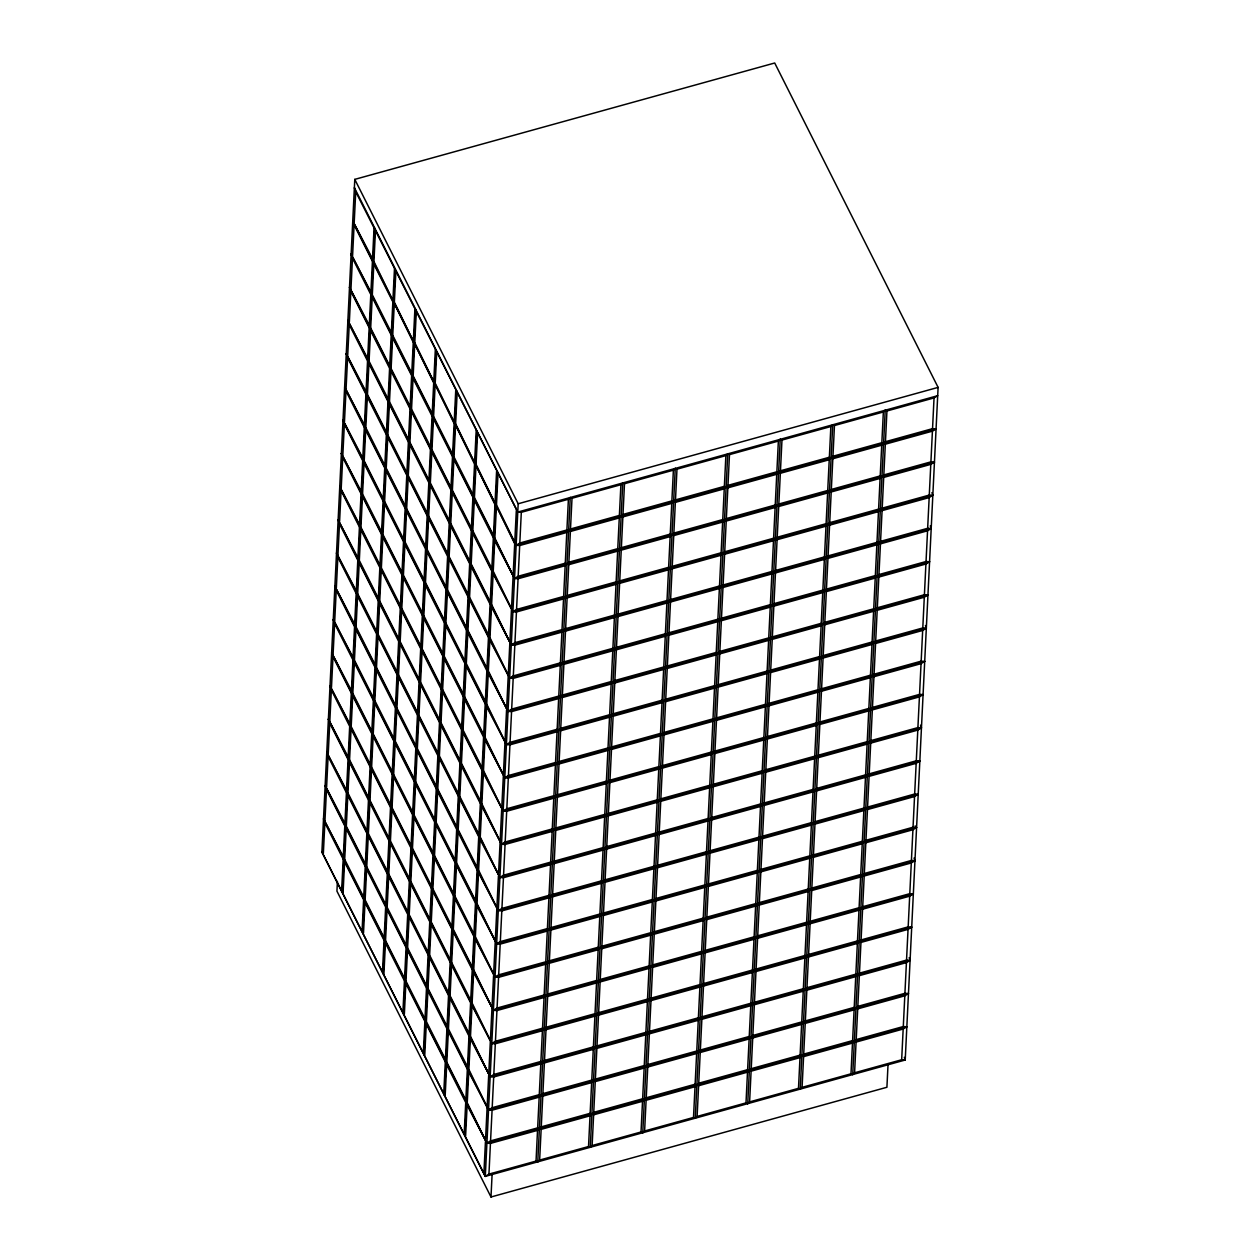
<?xml version="1.0" encoding="UTF-8"?>
<svg xmlns="http://www.w3.org/2000/svg" width="1260" height="1260" viewBox="0 0 1260 1260"><rect width="100%" height="100%" fill="white"/><g stroke="black" fill="none" stroke-linecap="round" stroke-linejoin="round"><path stroke-width="1.5" d="M321.898 851.996L354.784 179.377L774.711 63L938.101 387.387L905.216 1060.006L485.289 1176.383L321.898 851.996L485.289 1176.383L488.943 1174.131L536.035 1161.09L537.768 1161.83L539.642 1160.082L588.53 1146.537L590.263 1147.277L592.121 1145.545L641.025 1131.984L642.758 1132.74L644.616 1130.992L693.504 1117.447L695.252 1118.187L697.111 1116.439L745.999 1102.894L747.731 1103.634L749.606 1101.901L798.494 1088.341L800.226 1089.097L802.084 1087.349L850.988 1073.803L852.721 1074.544L854.579 1072.795L901.672 1059.755L905.216 1060.006L904.318 1057.313M323.348 853.524L324.859 822.811L323.521 818.779L343.303 856.69L344.579 861.966L363.605 899.734L362.108 930.447M324.986 820.307L326.482 789.595L325.143 785.563L344.925 823.473L346.201 828.749L365.227 866.518L363.731 897.246L365.006 902.506L384.032 940.275L382.52 971.003M326.608 787.091L328.104 756.378L326.765 752.346L346.547 790.256L347.823 795.533L366.849 833.301L365.353 864.029L366.628 869.29L385.654 907.058L384.142 937.786L385.434 943.063L404.444 980.831L402.948 1011.544M328.23 753.889L329.726 723.161L328.387 719.129L348.169 757.039L349.461 762.316L368.471 800.084L366.975 830.812L368.251 836.073L387.277 873.842L385.78 904.57L387.056 909.846L406.082 947.614L404.57 978.327L405.846 983.603L424.872 1021.372L423.376 1052.1M329.852 720.673L331.349 689.944L330.01 685.913L349.808 723.823L351.083 729.099L370.109 766.867L368.597 797.596L369.873 802.856L388.899 840.625L387.403 871.353L388.678 876.629L407.704 914.398L406.192 945.126L407.484 950.386L426.494 988.155L424.998 1018.883L426.274 1024.159L445.3 1061.928L443.803 1092.64M331.474 687.456L332.986 656.728L331.632 652.696L351.43 690.606L352.705 695.882L371.731 733.651L370.219 764.379L371.495 769.655L390.521 807.408L389.025 838.136L390.301 843.413L409.327 881.181L407.815 911.909L409.106 917.17L428.116 954.938L426.62 985.667L427.896 990.943L446.922 1028.711L445.426 1059.424L446.702 1064.7L465.727 1102.468L464.216 1133.197M333.097 654.239L334.609 623.511L333.27 619.479L353.052 657.389L354.328 662.665L373.354 700.434L371.842 731.162L373.133 736.438L392.143 774.207L390.647 804.919L391.923 810.196L410.949 847.964L409.453 878.692L410.728 883.953L429.755 921.721L428.242 952.45L429.518 957.726L448.544 995.494L447.048 1026.207L448.324 1031.483L467.35 1069.252L465.838 1099.98L467.129 1105.256L486.911 1143.167L490.439 1143.403L537.532 1130.362L541.264 1126.865L590.152 1113.32L593.633 1114.817L642.521 1101.272L646.238 1097.775L695.126 1084.23L698.607 1085.726L747.495 1072.166L751.228 1068.685L800.116 1055.14L803.596 1056.62L852.484 1043.075L856.202 1039.594L903.294 1026.538L906.838 1026.79L903.168 1029.026L856.075 1042.083L852.611 1040.587L803.707 1054.132L799.99 1057.628L751.102 1071.173L747.621 1069.677L698.733 1083.222L695.016 1086.718L646.112 1100.264L642.647 1098.767L593.744 1112.328L590.026 1115.809L541.138 1129.354L537.658 1127.873L490.565 1140.914L486.911 1143.167L323.521 818.779M334.719 621.023L336.231 590.294L334.892 586.262L354.674 624.188L355.95 629.449L374.976 667.217L373.48 697.945L374.755 703.222L393.781 740.99L392.269 771.703L393.545 776.979L412.571 814.747L411.075 845.476L412.351 850.736L431.377 888.505L429.865 919.233L431.156 924.509L450.166 962.278L448.67 993.006L449.946 998.267L468.972 1036.035L467.476 1066.763L468.752 1072.039L488.534 1109.95L492.077 1110.202L539.17 1097.145L542.887 1093.649L591.775 1080.103L595.255 1081.6L644.144 1068.055L647.86 1064.558L696.764 1051.013L700.229 1052.509L749.133 1038.949L752.85 1035.468L801.738 1021.923L805.219 1023.403L854.107 1009.858L857.824 1006.378L904.916 993.321L908.46 993.573L904.806 995.809L857.714 1008.866L854.233 1007.37L805.345 1020.915L801.612 1024.411L752.724 1037.957L749.243 1036.46L700.355 1050.021L696.638 1053.502L647.75 1067.047L644.269 1065.55L595.381 1079.111L591.649 1082.592L542.761 1096.153L539.28 1094.657L492.188 1107.697L488.534 1109.95L325.143 785.563M336.357 587.806L337.853 557.077L336.514 553.061L356.296 590.971L357.572 596.232L376.598 634L375.102 664.729L376.378 670.005L395.404 707.774L393.892 738.486L395.168 743.762L414.194 781.531L412.697 812.259L413.973 817.535L432.999 855.288L431.503 886.016L432.778 891.292L451.805 929.061L450.292 959.789L451.568 965.05L470.594 1002.818L469.098 1033.546L470.374 1038.823L490.156 1076.733L493.699 1076.985L540.792 1063.928L544.509 1060.432L593.397 1046.887L596.878 1048.383L645.766 1034.838L649.483 1031.341L698.386 1017.797L701.867 1019.293L750.755 1005.732L754.472 1002.251L803.36 988.706L806.841 990.187L855.729 976.642L859.462 973.161L906.538 960.104L910.082 960.356L909.184 957.663M337.979 554.589L339.475 523.861L338.137 519.845L357.919 557.755L359.195 563.015L378.22 600.784L376.724 631.512L378 636.788L397.026 674.557L395.514 705.269L396.805 710.545L415.816 748.314L414.32 779.042L415.595 784.318L434.621 822.087L433.125 852.8L434.401 858.076L453.427 895.844L451.915 926.572L453.19 931.833L472.216 969.601L470.72 1000.33L471.996 1005.606L491.778 1043.516L495.322 1043.768L542.414 1030.711L546.131 1027.231L595.019 1013.67L598.5 1015.166L647.388 1001.621L651.121 998.125L700.009 984.58L703.49 986.076L752.377 972.531L756.094 969.034L804.982 955.489L808.463 956.986L857.351 943.425L861.084 939.944L908.177 926.887L911.704 927.139L908.05 929.376L860.958 942.433L857.477 940.936L808.589 954.481L804.872 957.978L755.969 971.523L752.503 970.027L703.6 983.587L699.883 987.068L650.995 1000.613L647.514 999.133L598.626 1012.678L594.909 1016.158L546.005 1029.719L542.54 1028.223L495.448 1041.264L491.778 1043.516L328.387 719.129M339.601 521.372L341.098 490.644L339.759 486.628L359.541 524.538L360.832 529.798L379.843 567.567L378.346 598.295L379.622 603.572L398.648 641.34L397.152 672.068L398.428 677.329L417.454 715.097L415.942 745.826L417.217 751.102L436.244 788.87L434.747 819.583L436.023 824.859L455.049 862.628L453.537 893.356L454.828 898.616L473.839 936.385L472.342 967.113L473.618 972.389L493.4 1010.3L496.944 1010.552L544.037 997.495L547.753 994.014L596.641 980.453L600.122 981.95L649.026 968.404L652.743 964.908L701.631 951.363L705.112 952.859L754 939.314L757.717 935.818L806.62 922.273L810.086 923.769L858.989 910.208L862.706 906.728L909.799 893.671L913.327 893.923L909.673 896.159L862.58 909.216L859.1 907.72L810.211 921.265L806.494 924.761L757.606 938.306L754.126 936.81L705.238 950.371L701.505 953.851L652.617 967.412L649.136 965.916L600.248 979.461L596.531 982.942L547.643 996.503L544.163 995.006L497.07 1008.063L493.4 1010.3L330.01 685.913M341.224 488.155L342.72 457.427L341.381 453.411L361.179 491.321L362.455 496.598L381.481 534.35L379.969 565.078L381.245 570.355L400.27 608.123L398.774 638.851L400.05 644.112L419.076 681.88L417.564 712.609L418.856 717.885L437.866 755.653L436.37 786.366L437.645 791.642L456.671 829.411L455.175 860.139L456.451 865.415L475.477 903.168L473.965 933.896L475.24 939.172L495.038 977.083L498.566 977.335L545.659 964.278L549.376 960.797L598.279 947.236L601.745 948.733L650.648 935.188L654.365 931.691L703.253 918.146L706.734 919.642L755.622 906.097L759.339 902.601L808.243 889.056L811.708 890.552L860.611 876.992L864.328 873.511L911.421 860.454L914.965 860.706L914.067 858.028M342.846 454.939L344.358 424.21L343.003 420.194L362.801 458.105L364.077 463.381L383.103 501.149L381.591 531.862L382.867 537.138L401.893 574.906L400.397 605.635L401.672 610.895L420.698 648.664L419.186 679.392L420.478 684.668L439.488 722.437L437.992 753.149L439.267 758.426L458.293 796.194L456.797 826.922L458.073 832.198L477.099 869.967L475.587 900.679L476.863 905.956L496.66 943.866L500.188 944.118L547.281 931.061L551.014 927.581L599.902 914.02L603.383 915.516L652.27 901.971L655.987 898.475L704.875 884.929L708.356 886.426L757.244 872.881L760.977 869.384L809.865 855.839L813.346 857.336L862.234 843.775L865.951 840.294L913.043 827.237L916.587 827.489L915.122 825.961M344.468 421.722L345.98 390.994L344.642 386.977L364.423 424.888L365.699 430.164L384.725 467.933L383.213 498.645L384.505 503.921L403.515 541.69L402.019 572.418L403.294 577.678L422.32 615.447L420.824 646.175L422.1 651.452L441.126 689.22L439.614 719.948L440.89 725.209L459.916 762.977L458.419 793.706L459.695 798.982L478.721 836.75L477.209 867.463L478.501 872.739L498.283 910.649L501.811 910.901L548.903 897.844L552.636 894.364L601.524 880.819L605.005 882.299L653.893 868.754L657.61 865.274L706.498 851.713L709.978 853.209L758.866 839.664L762.599 836.167L811.487 822.622L814.968 824.119L863.856 810.574L867.573 807.077L914.665 794.02L918.209 794.273L914.539 796.525L867.463 809.566L863.982 808.069L815.078 821.63L811.361 825.111L762.473 838.656L758.992 837.175L710.105 850.72L706.387 854.201L657.484 867.762L654.019 866.266L605.115 879.811L601.398 883.307L552.51 896.852L549.029 895.356L501.937 908.413L498.283 910.649L334.892 586.262M346.091 388.505L347.602 357.793L346.264 353.761L366.046 391.671L367.322 396.947L386.348 434.716L384.851 465.428L386.127 470.704L405.153 508.473L403.641 539.201L404.917 544.477L423.943 582.23L422.447 612.958L423.722 618.235L442.748 656.003L441.236 686.731L442.528 691.992L461.538 729.76L460.042 760.489L461.317 765.765L480.344 803.534L478.847 834.246L480.123 839.522L499.905 877.433L503.449 877.684L550.541 864.628L554.258 861.147L603.146 847.602L606.627 849.082L655.515 835.538L659.232 832.057L708.136 818.496L711.601 819.992L760.505 806.447L764.221 802.951L813.109 789.406L816.59 790.902L865.478 777.357L869.195 773.86L916.288 760.804L919.831 761.056L916.178 763.308L869.085 776.349L865.604 774.853L816.716 788.413L812.983 791.894L764.095 805.455L760.615 803.959L711.727 817.504L708.01 820.984L659.122 834.545L655.641 833.049L606.753 846.594L603.02 850.091L554.132 863.635L550.651 862.139L503.559 875.196L499.905 877.433L336.514 553.061M347.728 355.288L349.225 324.576L347.886 320.544L367.668 358.454L368.944 363.731L387.97 401.499L386.474 432.212L387.749 437.488L406.775 475.256L405.263 505.984L406.539 511.261L425.565 549.029L424.069 579.742L425.344 585.018L444.37 622.787L442.874 653.515L444.15 658.775L463.176 696.544L461.664 727.272L462.94 732.548L481.966 770.317L480.469 801.029L481.745 806.305L501.527 844.216L505.071 844.468L552.163 831.411L555.88 827.93L604.769 814.385L608.249 815.866L657.137 802.321L660.854 798.84L709.758 785.279L713.239 786.775L762.127 773.231L765.844 769.734L814.732 756.189L818.212 757.685L867.1 744.14L870.833 740.644L917.91 727.603L921.454 727.839L920.556 725.162M349.351 322.072L350.847 291.359L349.508 287.327L369.29 325.238L370.566 330.514L389.592 368.282L388.096 399.01L389.371 404.271L408.397 442.04L406.885 472.768L408.177 478.044L427.187 515.812L425.691 546.525L426.967 551.801L445.993 589.57L444.497 620.298L445.772 625.558L464.798 663.327L463.286 694.055L464.562 699.332L483.588 737.1L482.092 767.828L483.367 773.089L503.149 810.999L506.693 811.251L553.786 798.21L557.503 794.713L606.391 781.168L609.871 782.665L658.76 769.104L662.492 765.623L711.38 752.062L714.861 753.559L763.749 740.014L767.466 736.517L816.354 722.972L819.835 724.469L868.723 710.923L872.456 707.427L919.548 694.386L923.076 694.622L919.422 696.874L872.33 709.915L868.849 708.435L819.961 721.98L816.244 725.461L767.34 739.022L763.875 737.525L714.971 751.07L711.254 754.567L662.366 768.112L658.885 766.615L609.997 780.16L606.28 783.657L557.377 797.202L553.912 795.706L506.819 808.762L503.149 810.999L339.759 486.628M350.973 288.855L352.469 258.142L351.13 254.111L370.912 292.021L372.204 297.297L391.214 335.065L389.718 365.794L390.994 371.054L410.02 408.823L408.523 439.551L409.799 444.827L428.825 482.596L427.313 513.308L428.589 518.584L447.615 556.353L446.119 587.081L447.394 592.358L466.42 630.11L464.909 660.838L466.2 666.115L485.21 703.883L483.714 734.611L484.99 739.872L504.772 777.782L508.315 778.034L555.408 764.993L559.125 761.497L608.013 747.952L611.494 749.448L660.398 735.887L664.115 732.406L713.002 718.861L716.483 720.342L765.371 706.797L769.088 703.316L817.992 689.755L821.457 691.252L870.361 677.707L874.078 674.21L921.17 661.169L924.698 661.405L921.044 663.658L873.952 676.699L870.471 675.218L821.583 688.763L817.866 692.244L768.978 705.805L765.497 704.308L716.609 717.853L712.876 721.35L663.988 734.895L660.508 733.399L611.62 746.944L607.903 750.44L559.015 763.985L555.534 762.489L508.441 775.546L504.772 777.782L341.381 453.411M352.595 255.654L354.091 224.926L352.753 220.894L372.55 258.804L373.826 264.08L392.852 301.849L391.34 332.577L392.616 337.837L411.642 375.606L410.146 406.334L411.422 411.61L430.447 449.379L428.935 480.091L430.227 485.368L449.237 523.136L447.741 553.865L449.017 559.141L468.043 596.909L466.547 627.622L467.822 632.898L486.848 670.666L485.336 701.395L486.612 706.655L506.41 744.581L509.938 744.817L557.03 731.776L560.747 728.28L609.651 714.735L613.116 716.231L662.02 702.67L665.737 699.19L714.625 685.645L718.106 687.125L766.994 673.58L770.71 670.099L819.614 656.539L823.079 658.035L871.983 644.49L875.7 640.994L922.792 627.952L926.336 628.189L925.439 625.511M354.217 222.437L355.73 191.709L354.375 187.677L517.781 512.064L521.309 512.316L568.402 499.259L570.26 497.511L572.009 498.267L620.897 484.706L622.755 482.974L624.487 483.714L673.391 470.169L675.25 468.421L676.982 469.177L725.87 455.616L727.745 453.868L729.477 454.624L778.365 441.079L780.223 439.33L781.972 440.071L830.86 426.526L832.718 424.777L834.451 425.534L883.355 411.973L885.213 410.24L886.945 410.981L934.038 397.924L937.708 395.687L517.781 512.064L355.73 191.709M337.412 881.386L336.94 891.151L490.99 1197L886.914 1087.27L888.064 1063.834M341.68 889.906L343.177 859.178L324.859 822.811M343.303 856.69L344.799 825.961L326.482 789.595M344.925 823.473L346.421 792.745L328.104 756.378M346.547 790.256L348.059 759.528L329.726 723.161M348.169 757.039L349.682 726.327L331.349 689.944M349.808 723.823L351.304 693.11L332.986 656.728M351.43 690.606L352.926 659.894L334.609 623.511M353.052 657.389L354.548 626.677L336.231 590.294M354.674 624.188L356.17 593.46L337.853 557.077M356.296 590.971L357.793 560.243L339.475 523.861M357.919 557.755L359.431 527.026L341.098 490.644M359.541 524.538L361.053 493.81L342.72 457.427M361.179 491.321L362.675 460.593L344.358 424.21M362.801 458.105L364.298 427.376L345.98 390.994M364.423 424.888L365.92 394.159L347.602 357.793M366.046 391.671L367.542 360.943L349.225 324.576M367.668 358.454L369.164 327.726L350.847 291.359M369.29 325.238L370.802 294.509L352.469 258.142M370.912 292.021L372.425 261.293L354.091 224.926M372.55 258.804L374.047 228.091M342.31 892.537L374.803 228.233M343.082 892.694L344.579 861.966M363.731 897.246L344.704 859.478L346.201 828.749M365.353 864.029L346.327 826.261L347.823 795.533M366.975 830.812L347.949 793.044L349.461 762.316M368.597 797.596L349.571 759.827L351.083 729.099M370.219 764.379L351.193 726.61L352.705 695.882M371.842 731.162L352.832 693.394L354.328 662.665M373.48 697.945L354.454 660.177L355.95 629.449M375.102 664.729L356.076 626.96L357.572 596.232M376.724 631.512L357.698 593.744L359.195 563.015M378.346 598.295L359.32 560.527L360.832 529.798M379.969 565.078L360.943 527.31L362.455 496.598M381.591 531.862L362.565 494.093L364.077 463.381M383.213 498.645L364.203 460.877L365.699 430.164M384.851 465.428L365.825 427.66L367.322 396.947M386.474 432.212L367.447 394.459L368.944 363.731M388.096 399.01L369.07 361.242L370.566 330.514M389.718 365.794L370.692 328.025L372.204 297.297M391.34 332.577L372.314 294.808L373.826 264.08M344.642 386.977L508.032 711.365L511.686 709.112L558.778 696.071L562.259 697.552L611.147 684.007L614.864 680.526L663.768 666.965L667.233 668.462L716.137 654.916L719.854 651.42L768.742 637.875L772.222 639.371L821.111 625.826L824.828 622.33L873.731 608.785L877.196 610.281L924.289 597.224L927.958 594.988L924.415 594.736L877.322 607.777L873.605 611.273L824.717 624.818L821.236 623.322L772.348 636.883L768.616 640.363L719.728 653.909L716.247 652.428L667.359 665.973L663.642 669.454L614.754 683.014L611.273 681.518L562.385 695.063L558.652 698.56L511.56 711.601L508.032 711.365L488.234 673.438L486.959 668.178L488.47 637.45L469.445 599.681L468.169 594.405L469.665 563.692L450.639 525.924L449.363 520.648L450.875 489.919L431.849 452.151L430.558 446.89L432.07 416.162L413.044 378.394L411.768 373.118L413.264 342.389L373.936 261.592L375.448 230.864M392.962 299.36L394.474 268.632M362.738 933.093L395.231 268.774M363.494 933.235L365.006 902.506M384.142 937.786L365.132 900.018L366.628 869.29M385.78 904.57L366.755 866.801L368.251 836.073M387.403 871.353L368.377 833.584L369.873 802.856M389.025 838.136L369.999 800.368L371.495 769.655M390.647 804.919L371.621 767.151L373.133 736.438M392.269 771.703L373.243 733.934L374.755 703.222M393.892 738.486L374.866 700.717L376.378 670.005M395.514 705.269L376.504 667.516L378 636.788M397.152 672.068L378.126 634.3L379.622 603.572M398.774 638.851L379.748 601.083L381.245 570.355M400.397 605.635L381.37 567.866L382.867 537.138M402.019 572.418L382.993 534.649L384.505 503.921M403.641 539.201L384.615 501.433L386.127 470.704M405.263 505.984L386.237 468.216L387.749 437.488M406.885 472.768L387.875 434.999L389.371 404.271M408.523 439.551L389.498 401.782L390.994 371.054M410.146 406.334L391.12 368.566L392.616 337.837M411.768 373.118L392.742 335.349L394.238 304.621M346.264 353.761L509.654 678.148L513.308 675.895L560.401 662.855L563.881 664.335L612.769 650.79L616.486 647.309L665.39 633.748L668.855 635.245L717.759 621.7L721.476 618.203L770.364 604.658L773.845 606.154L822.733 592.61L826.45 589.113L875.353 575.568L878.834 577.064L925.911 564.008L929.581 561.771L926.037 561.519L878.944 574.576L875.228 578.056L826.339 591.601L822.859 590.105L773.971 603.666L770.238 607.147L721.35 620.707L717.869 619.211L668.981 632.756L665.264 636.253L616.376 649.798L612.895 648.302L564.008 661.846L560.275 665.343L513.182 678.384L509.654 678.148L489.872 640.237L488.581 634.961L490.093 604.233L471.067 566.465L469.791 561.188L471.287 530.476L452.261 492.707L450.985 487.431L452.498 456.703L433.472 418.934L432.196 413.674L433.692 382.945L394.364 302.132L395.876 271.42M413.39 339.901L414.887 309.173M383.166 973.633L415.658 309.33M383.922 973.775L385.434 943.063M404.57 978.327L385.544 940.574L387.056 909.846M406.192 945.126L387.166 907.357L388.678 876.629M407.815 911.909L388.805 874.141L390.301 843.413M409.453 878.692L390.427 840.924L391.923 810.196M411.075 845.476L392.049 807.707L393.545 776.979M412.697 812.259L393.671 774.49L395.168 743.762M414.32 779.042L395.293 741.274L396.805 710.545M415.942 745.826L396.916 708.057L398.428 677.329M417.564 712.609L398.554 674.84L400.05 644.112M419.186 679.392L400.176 641.623L401.672 610.895M420.824 646.175L401.798 608.407L403.294 577.678M422.447 612.958L403.42 575.19L404.917 544.477M424.069 579.742L405.043 541.973L406.539 511.261M425.691 546.525L406.665 508.756L408.177 478.044M427.313 513.308L408.287 475.54L409.799 444.827M428.935 480.091L409.925 442.339L411.422 411.61M430.558 446.89L411.548 409.122L413.044 378.394M432.196 413.674L413.17 375.905L414.666 345.177M930.305 525.861L931.203 528.554L927.659 528.302L880.567 541.359L876.85 544.84L827.962 558.385L824.481 556.904L775.593 570.449L771.876 573.93L722.972 587.491L719.507 585.995L670.603 599.539L666.886 603.036L617.998 616.581L614.518 615.085L565.63 628.63L561.913 632.126L514.82 645.167L511.276 644.931L491.495 607.021L490.219 601.745L491.715 571.016L472.689 533.248L471.413 527.971L472.909 497.259L453.899 459.49L452.608 454.214L454.12 423.486L414.792 342.689L416.288 311.96M433.818 380.457L435.314 349.729M403.594 1014.19L436.086 349.87M404.35 1014.331L405.846 983.603M424.998 1018.883L405.972 981.115L407.484 950.386M426.62 985.667L407.594 947.898L409.106 917.17M428.242 952.45L409.216 914.681L410.728 883.953M429.865 919.233L410.855 881.464L412.351 850.736M431.503 886.016L412.477 848.248L413.973 817.535M433.125 852.8L414.099 815.031L415.595 784.318M434.747 819.583L415.721 781.814L417.217 751.102M436.37 786.366L417.344 748.597L418.856 717.885M437.992 753.149L418.966 715.397L420.478 684.668M439.614 719.948L420.588 682.18L422.1 651.452M441.236 686.731L422.226 648.963L423.722 618.235M442.874 653.515L423.848 615.746L425.344 585.018M444.497 620.298L425.47 582.529L426.967 551.801M446.119 587.081L427.093 549.313L428.589 518.584M447.741 553.865L428.715 516.096L430.227 485.368M449.363 520.648L430.337 482.879L431.849 452.151M450.985 487.431L431.959 449.662L433.472 418.934M452.608 454.214L433.598 416.446L435.094 385.717M931.928 492.644L932.825 495.337L929.281 495.085L882.205 508.142L878.472 511.623L829.584 525.168L826.103 523.688L777.215 537.233L773.498 540.713L724.61 554.274L721.13 552.778L672.241 566.323L668.509 569.819L619.621 583.364L616.14 581.868L567.252 595.413L563.535 598.909L516.442 611.966L512.899 611.714L493.117 573.804L491.841 568.528L493.337 537.799L474.311 500.031L473.035 494.77L474.548 464.042L435.22 383.229L436.716 352.501M454.246 420.998L455.742 390.269M424.006 1054.73L456.498 390.427M424.777 1054.872L426.274 1024.159M445.426 1059.424L426.4 1021.655L427.896 990.943M447.048 1026.207L428.022 988.454L429.518 957.726M448.67 993.006L429.644 955.237L431.156 924.509M450.292 959.789L431.266 922.021L432.778 891.292M451.915 926.572L432.889 888.804L434.401 858.076M453.537 893.356L434.527 855.587L436.023 824.859M455.175 860.139L436.149 822.37L437.645 791.642M456.797 826.922L437.771 789.154L439.267 758.426M458.419 793.706L439.394 755.937L440.89 725.209M460.042 760.489L441.016 722.72L442.528 691.992M461.664 727.272L442.638 689.503L444.15 658.775M463.286 694.055L444.26 656.287L445.772 625.558M464.909 660.838L445.898 623.07L447.394 592.358M466.547 627.622L447.52 589.853L449.017 559.141M468.169 594.405L449.143 556.636L450.639 525.924M469.791 561.188L450.765 523.42L452.261 492.707M471.413 527.971L452.387 490.219L453.899 459.49M473.035 494.77L454.009 457.002L455.522 426.274M351.13 254.111L514.521 578.497L518.191 576.245L565.283 563.204L568.748 564.701L617.652 551.14L621.369 547.659L670.257 534.114L673.738 535.595L722.626 522.049L726.343 518.569L775.246 505.008L778.712 506.504L827.615 492.959L831.332 489.463L880.22 475.918L883.701 477.414L930.793 464.357L934.447 462.121L930.919 461.869L883.827 474.925L880.094 478.406L831.206 491.967L827.725 490.471L778.837 504.016L775.12 507.497L726.232 521.057L722.752 519.561L673.864 533.106L670.131 536.602L621.243 550.148L617.762 548.651L568.874 562.196L565.157 565.693L518.065 578.749L514.521 578.497L494.739 540.587L493.463 535.311L494.959 504.583L455.632 423.785L457.144 393.057M474.658 461.554L476.17 430.826M444.433 1095.286L476.926 430.967M445.19 1095.428L446.702 1064.7M465.838 1099.98L446.827 1062.211L448.324 1031.483M467.476 1066.763L448.45 1028.995L449.946 998.267M469.098 1033.546L450.072 995.778L451.568 965.05M470.72 1000.33L451.694 962.561L453.19 931.833M472.342 967.113L453.316 929.344L454.828 898.616M473.965 933.896L454.939 896.128L456.451 865.415M475.587 900.679L456.561 862.911L458.073 832.198M477.209 867.463L458.199 829.694L459.695 798.982M478.847 834.246L459.821 796.477L461.317 765.765M480.469 801.029L461.444 763.276L462.94 732.548M482.092 767.828L463.066 730.06L464.562 699.332M483.714 734.611L464.688 696.843L466.2 666.115M485.336 701.395L466.31 663.626L467.822 632.898M486.959 668.178L467.933 630.409L469.445 599.681M488.581 634.961L469.57 597.193L471.067 566.465M490.219 601.745L471.193 563.976L472.689 533.248M491.841 568.528L472.815 530.759L474.311 500.031M493.463 535.311L474.437 497.542L475.933 466.814M352.753 220.894L516.143 545.281L519.813 543.028L566.905 529.987L570.386 531.484L619.274 517.923L622.991 514.442L671.879 500.897L675.36 502.378L724.248 488.833L727.981 485.352L776.869 471.791L780.349 473.287L829.237 459.742L832.955 456.246L881.842 442.701L885.323 444.197L932.416 431.14L936.07 428.904L932.542 428.652L885.449 441.709L881.732 445.19L832.828 458.75L829.364 457.254L780.46 470.799L776.743 474.295L727.855 487.841L724.374 486.344L675.486 499.889L671.769 503.386L622.865 516.931L619.385 515.434L570.497 528.995L566.779 532.476L519.687 545.533L516.143 545.281L514.694 543.737L476.059 464.326L477.572 433.598M495.085 502.094L496.582 471.366M464.861 1135.827L497.353 471.523M465.617 1135.969L467.129 1105.256M906.838 1026.79L486.911 1143.167L467.24 1102.752L468.752 1072.039M908.46 993.573L488.534 1109.95L468.877 1069.535L470.374 1038.823M326.765 752.346L490.156 1076.733L493.81 1074.481L540.902 1061.44L544.383 1062.936L593.271 1049.375L597.004 1045.894L645.892 1032.35L649.372 1033.83L698.26 1020.285L701.977 1016.804L750.865 1003.244L754.346 1004.74L803.234 991.195L806.967 987.698L855.855 974.153L859.336 975.649L906.428 962.593L910.082 960.356L490.156 1076.733L470.5 1036.334L471.996 1005.606M911.704 927.139L491.778 1043.516L472.122 1003.117L473.618 972.389M913.327 893.923L493.4 1010.3L473.744 969.901L475.24 939.172M331.632 652.696L495.038 977.083L498.692 974.846L545.785 961.789L549.265 963.286L598.153 949.741L601.87 946.244L650.759 932.699L654.239 934.195L703.127 920.635L706.86 917.154L755.748 903.593L759.229 905.089L808.117 891.544L811.834 888.064L860.722 874.503L864.203 875.999L911.295 862.942L914.965 860.706L495.038 977.083L475.366 936.684L476.863 905.956M333.27 619.479L496.66 943.866L500.315 941.63L547.407 928.573L550.888 930.069L599.776 916.524L603.493 913.028L652.397 899.482L655.861 900.979L704.765 887.418L708.482 883.937L757.37 870.392L760.851 871.873L809.739 858.328L813.456 854.847L862.36 841.286L865.825 842.783L912.917 829.742L916.587 827.489L496.66 943.866L476.989 903.467L478.501 872.739M918.209 794.273L498.283 910.649L478.611 870.25L480.123 839.522M919.831 761.056L499.905 877.433L480.249 837.034L481.745 806.305M338.137 519.845L501.527 844.216L505.181 841.979L552.274 828.922L555.755 830.419L604.642 816.874L608.375 813.377L657.263 799.832L660.744 801.328L709.632 787.784L713.349 784.287L762.237 770.742L765.718 772.238L814.621 758.678L818.339 755.197L867.226 741.652L870.707 743.132L917.8 730.091L921.454 727.839L501.527 844.216L481.871 803.817L483.367 773.089M923.076 694.622L503.149 810.999L483.494 770.6L484.99 739.872M924.698 661.405L504.772 777.782L485.116 737.384L486.612 706.655M343.003 420.194L506.41 744.581L510.064 742.329L557.156 729.272L560.637 730.769L609.525 717.223L613.242 713.743L662.13 700.182L665.611 701.678L714.499 688.133L718.231 684.637L767.12 671.092L770.6 672.588L819.488 659.043L823.205 655.547L872.093 642.001L875.574 643.498L922.667 630.441L926.336 628.189L506.41 744.581L486.738 704.167L488.234 673.438M927.958 594.988L508.032 711.365L488.36 670.95L489.872 640.237M929.581 561.771L509.654 678.148L489.983 637.733L491.495 607.021M347.886 320.544L511.276 644.931L514.93 642.679L562.023 629.638L565.504 631.134L614.392 617.573L618.124 614.092L667.012 600.532L670.493 602.028L719.381 588.483L723.098 584.986L771.986 571.442L775.467 572.938L824.355 559.393L828.088 555.896L876.976 542.351L880.456 543.847L927.549 530.791L931.203 528.554L511.276 644.931L491.62 604.516L493.117 573.804M349.508 287.327L512.899 611.714L516.553 609.462L563.645 596.421L567.126 597.917L616.014 584.356L619.747 580.876L668.635 567.315L672.115 568.811L721.003 555.266L724.72 551.785L773.608 538.225L777.089 539.721L825.993 526.176L829.71 522.679L878.598 509.134L882.079 510.631L929.171 497.574L932.825 495.337L512.899 611.714L493.243 571.3L494.739 540.587M934.447 462.121L514.521 578.497L494.865 538.099L496.361 507.37M936.07 428.904L516.143 545.281L496.487 504.882L497.983 474.154M483.95 1172.351L485.447 1141.623M485.572 1139.134L487.069 1108.406M487.195 1105.918L488.691 1075.189M488.817 1072.701L490.313 1041.973M490.439 1039.484L491.951 1008.772M492.062 1006.267L493.573 975.555M493.684 973.051L495.196 942.338M495.322 939.834L496.818 909.121M496.944 906.633L498.44 875.905M498.566 873.416L500.062 842.688M500.188 840.2L501.685 809.471M501.811 806.983L503.323 776.255M503.433 773.766L504.945 743.038M505.055 740.549L506.567 709.821M506.693 707.332L508.19 676.604M508.315 674.116L509.812 643.387M509.938 640.899L511.434 610.171M511.56 607.682L513.056 576.954M513.182 574.466L514.694 543.737M514.804 541.249L516.317 510.536M485.289 1176.383L518.175 503.764L354.784 179.377M488.943 1174.131L490.439 1143.403M490.565 1140.914L492.077 1110.202M492.188 1107.697L493.699 1076.985M493.81 1074.481L495.322 1043.768M495.448 1041.264L496.944 1010.552M497.07 1008.063L498.566 977.335M498.692 974.846L500.188 944.118M500.315 941.63L501.811 910.901M501.937 908.413L503.449 877.684M503.559 875.196L505.071 844.468M505.181 841.979L506.693 811.251M506.819 808.762L508.315 778.034M508.441 775.546L509.938 744.817M510.064 742.329L511.56 711.601M511.686 709.112L513.182 678.384M513.308 675.895L514.82 645.167M514.93 642.679L516.442 611.966M516.553 609.462L518.065 578.749M518.191 576.245L519.687 545.533M519.813 543.028L521.309 512.316M490.99 1197L492.14 1173.548M536.035 1161.09L537.532 1130.362M537.658 1127.873L539.17 1097.145M539.28 1094.657L540.792 1063.928M540.902 1061.44L542.414 1030.711M542.54 1028.223L544.037 997.495M544.163 995.006L545.659 964.278M545.785 961.789L547.281 931.061M547.407 928.573L548.903 897.844M549.029 895.356L550.541 864.628M550.651 862.139L552.163 831.411M552.274 828.922L553.786 798.21M553.912 795.706L555.408 764.993M555.534 762.489L557.03 731.776M557.156 729.272L558.652 698.56M558.778 696.071L560.275 665.343M560.401 662.855L561.913 632.126M562.023 629.638L563.535 598.909M563.645 596.421L565.157 565.693M565.283 563.204L566.779 532.476M566.905 529.987L568.402 499.259M537.768 1161.83L570.26 497.511M539.642 1160.082L541.138 1129.354M541.264 1126.865L542.761 1096.153M542.887 1093.649L544.383 1062.936M544.509 1060.432L546.005 1029.719M546.131 1027.231L547.643 996.503M547.753 994.014L549.265 963.286M549.376 960.797L550.888 930.069M551.014 927.581L552.51 896.852M552.636 894.364L554.132 863.635M554.258 861.147L555.755 830.419M555.88 827.93L557.377 797.202M557.503 794.713L559.015 763.985M559.125 761.497L560.637 730.769M560.747 728.28L562.259 697.552M562.385 695.063L563.881 664.335M564.008 661.846L565.504 631.134M565.63 628.63L567.126 597.917M567.252 595.413L568.748 564.701M568.874 562.196L570.386 531.484M570.497 528.995L572.009 498.267M588.53 1146.537L590.026 1115.809M590.152 1113.32L591.649 1082.592M591.775 1080.103L593.271 1049.375M593.397 1046.887L594.909 1016.158M595.019 1013.67L596.531 982.942M596.641 980.453L598.153 949.741M598.279 947.236L599.776 916.524M599.902 914.02L601.398 883.307M601.524 880.819L603.02 850.091M603.146 847.602L604.642 816.874M604.769 814.385L606.28 783.657M606.391 781.168L607.903 750.44M608.013 747.952L609.525 717.223M609.651 714.735L611.147 684.007M611.273 681.518L612.769 650.79M612.895 648.302L614.392 617.573M614.518 615.085L616.014 584.356M616.14 581.868L617.652 551.14M617.762 548.651L619.274 517.923M619.385 515.434L620.897 484.706M590.263 1147.277L622.755 482.974M592.121 1145.545L593.633 1114.817M593.744 1112.328L595.255 1081.6M595.381 1079.111L596.878 1048.383M597.004 1045.894L598.5 1015.166M598.626 1012.678L600.122 981.95M600.248 979.461L601.745 948.733M601.87 946.244L603.383 915.516M603.493 913.028L605.005 882.299M605.115 879.811L606.627 849.082M606.753 846.594L608.249 815.866M608.375 813.377L609.871 782.665M609.997 780.16L611.494 749.448M611.62 746.944L613.116 716.231M613.242 713.743L614.754 683.014M614.864 680.526L616.376 649.798M616.486 647.309L617.998 616.581M618.124 614.092L619.621 583.364M619.747 580.876L621.243 550.148M621.369 547.659L622.865 516.931M622.991 514.442L624.487 483.714M641.025 1131.984L642.521 1101.272M642.647 1098.767L644.144 1068.055M644.269 1065.55L645.766 1034.838M645.892 1032.35L647.388 1001.621M647.514 999.133L649.026 968.404M649.136 965.916L650.648 935.188M650.759 932.699L652.27 901.971M652.397 899.482L653.893 868.754M654.019 866.266L655.515 835.538M655.641 833.049L657.137 802.321M657.263 799.832L658.76 769.104M658.885 766.615L660.398 735.887M660.508 733.399L662.02 702.67M662.13 700.182L663.642 669.454M663.768 666.965L665.264 636.253M665.39 633.748L666.886 603.036M667.012 600.532L668.509 569.819M668.635 567.315L670.131 536.602M670.257 534.114L671.769 503.386M671.879 500.897L673.391 470.169M642.758 1132.74L675.25 468.421M644.616 1130.992L646.112 1100.264M646.238 1097.775L647.75 1067.047M647.86 1064.558L649.372 1033.83M649.483 1031.341L650.995 1000.613M651.121 998.125L652.617 967.412M652.743 964.908L654.239 934.195M654.365 931.691L655.861 900.979M655.987 898.475L657.484 867.762M657.61 865.274L659.122 834.545M659.232 832.057L660.744 801.328M660.854 798.84L662.366 768.112M662.492 765.623L663.988 734.895M664.115 732.406L665.611 701.678M665.737 699.19L667.233 668.462M667.359 665.973L668.855 635.245M668.981 632.756L670.493 602.028M670.603 599.539L672.115 568.811M672.241 566.323L673.738 535.595M673.864 533.106L675.36 502.378M675.486 499.889L676.982 469.177M693.504 1117.447L695.016 1086.718M695.126 1084.23L696.638 1053.502M696.764 1051.013L698.26 1020.285M698.386 1017.797L699.883 987.068M700.009 984.58L701.505 953.851M701.631 951.363L703.127 920.635M703.253 918.146L704.765 887.418M704.875 884.929L706.387 854.201M706.498 851.713L708.01 820.984M708.136 818.496L709.632 787.784M709.758 785.279L711.254 754.567M711.38 752.062L712.876 721.35M713.002 718.861L714.499 688.133M714.625 685.645L716.137 654.916M716.247 652.428L717.759 621.7M717.869 619.211L719.381 588.483M719.507 585.995L721.003 555.266M721.13 552.778L722.626 522.049M722.752 519.561L724.248 488.833M724.374 486.344L725.87 455.616M695.252 1118.187L727.745 453.868M697.111 1116.439L698.607 1085.726M698.733 1083.222L700.229 1052.509M700.355 1050.021L701.867 1019.293M701.977 1016.804L703.49 986.076M703.6 983.587L705.112 952.859M705.238 950.371L706.734 919.642M706.86 917.154L708.356 886.426M708.482 883.937L709.978 853.209M710.105 850.72L711.601 819.992M711.727 817.504L713.239 786.775M713.349 784.287L714.861 753.559M714.971 751.07L716.483 720.342M716.609 717.853L718.106 687.125M718.231 684.637L719.728 653.909M719.854 651.42L721.35 620.707M721.476 618.203L722.972 587.491M723.098 584.986L724.61 554.274M724.72 551.785L726.232 521.057M726.343 518.569L727.855 487.841M727.981 485.352L729.477 454.624M745.999 1102.894L747.495 1072.166M747.621 1069.677L749.133 1038.949M749.243 1036.46L750.755 1005.732M750.865 1003.244L752.377 972.531M752.503 970.027L754 939.314M754.126 936.81L755.622 906.097M755.748 903.593L757.244 872.881M757.37 870.392L758.866 839.664M758.992 837.175L760.505 806.447M760.615 803.959L762.127 773.231M762.237 770.742L763.749 740.014M763.875 737.525L765.371 706.797M765.497 704.308L766.994 673.58M767.12 671.092L768.616 640.363M768.742 637.875L770.238 607.147M770.364 604.658L771.876 573.93M771.986 571.442L773.498 540.713M773.608 538.225L775.12 507.497M775.246 505.008L776.743 474.295M776.869 471.791L778.365 441.079M747.731 1103.634L780.223 439.33M749.606 1101.901L751.102 1071.173M751.228 1068.685L752.724 1037.957M752.85 1035.468L754.346 1004.74M754.472 1002.251L755.969 971.523M756.094 969.034L757.606 938.306M757.717 935.818L759.229 905.089M759.339 902.601L760.851 871.873M760.977 869.384L762.473 838.656M762.599 836.167L764.095 805.455M764.221 802.951L765.718 772.238M765.844 769.734L767.34 739.022M767.466 736.517L768.978 705.805M769.088 703.316L770.6 672.588M770.71 670.099L772.222 639.371M772.348 636.883L773.845 606.154M773.971 603.666L775.467 572.938M775.593 570.449L777.089 539.721M777.215 537.233L778.712 506.504M778.837 504.016L780.349 473.287M780.46 470.799L781.972 440.071M798.494 1088.341L799.99 1057.628M800.116 1055.14L801.612 1024.411M801.738 1021.923L803.234 991.195M803.36 988.706L804.872 957.978M804.982 955.489L806.494 924.761M806.62 922.273L808.117 891.544M808.243 889.056L809.739 858.328M809.865 855.839L811.361 825.111M811.487 822.622L812.983 791.894M813.109 789.406L814.621 758.678M814.732 756.189L816.244 725.461M816.354 722.972L817.866 692.244M817.992 689.755L819.488 659.043M819.614 656.539L821.111 625.826M821.236 623.322L822.733 592.61M822.859 590.105L824.355 559.393M824.481 556.904L825.993 526.176M826.103 523.688L827.615 492.959M827.725 490.471L829.237 459.742M829.364 457.254L830.86 426.526M800.226 1089.097L832.718 424.777M802.084 1087.349L803.596 1056.62M803.707 1054.132L805.219 1023.403M805.345 1020.915L806.841 990.187M806.967 987.698L808.463 956.986M808.589 954.481L810.086 923.769M810.211 921.265L811.708 890.552M811.834 888.064L813.346 857.336M813.456 854.847L814.968 824.119M815.078 821.63L816.59 790.902M816.716 788.413L818.212 757.685M818.339 755.197L819.835 724.469M819.961 721.98L821.457 691.252M821.583 688.763L823.079 658.035M823.205 655.547L824.717 624.818M824.828 622.33L826.339 591.601M826.45 589.113L827.962 558.385M828.088 555.896L829.584 525.168M829.71 522.679L831.206 491.967M831.332 489.463L832.828 458.75M832.955 456.246L834.451 425.534M850.988 1073.803L852.484 1043.075M852.611 1040.587L854.107 1009.858M854.233 1007.37L855.729 976.642M855.855 974.153L857.351 943.425M857.477 940.936L858.989 910.208M859.1 907.72L860.611 876.992M860.722 874.503L862.234 843.775M862.36 841.286L863.856 810.574M863.982 808.069L865.478 777.357M865.604 774.853L867.1 744.14M867.226 741.652L868.723 710.923M868.849 708.435L870.361 677.707M870.471 675.218L871.983 644.49M872.093 642.001L873.605 611.273M873.731 608.785L875.228 578.056M875.353 575.568L876.85 544.84M876.976 542.351L878.472 511.623M878.598 509.134L880.094 478.406M880.22 475.918L881.732 445.19M881.842 442.701L883.355 411.973M852.721 1074.544L885.213 410.24M854.579 1072.795L856.075 1042.083M856.202 1039.594L857.714 1008.866M857.824 1006.378L859.336 975.649M859.462 973.161L860.958 942.433M861.084 939.944L862.58 909.216M862.706 906.728L864.203 875.999M864.328 873.511L865.825 842.783M865.951 840.294L867.463 809.566M867.573 807.077L869.085 776.349M869.195 773.86L870.707 743.132M870.833 740.644L872.33 709.915M872.456 707.427L873.952 676.699M874.078 674.21L875.574 643.498M875.7 640.994L877.196 610.281M877.322 607.777L878.834 577.064M878.944 574.576L880.456 543.847M880.567 541.359L882.079 510.631M882.205 508.142L883.701 477.414M883.827 474.925L885.323 444.197M885.449 441.709L886.945 410.981M901.672 1059.755L903.168 1029.026M903.294 1026.538L904.806 995.809M904.916 993.321L906.428 962.593M906.538 960.104L908.05 929.376M908.177 926.887L909.673 896.159M909.799 893.671L911.295 862.942M911.421 860.454L912.917 829.742M913.043 827.237L914.539 796.525M914.665 794.02L916.178 763.308M916.288 760.804L917.8 730.091M917.91 727.603L919.422 696.874M919.548 694.386L921.044 663.658M921.17 661.169L922.667 630.441M922.792 627.952L924.289 597.224M924.415 594.736L925.911 564.008M926.037 561.519L927.549 530.791M927.659 528.302L929.171 497.574M929.281 495.085L930.793 464.357M930.919 461.869L932.416 431.14M932.542 428.652L934.038 397.924M518.175 503.764L938.101 387.387M372.425 261.293L373.936 261.592M370.802 294.509L372.314 294.808M392.852 301.849L394.364 302.132M369.164 327.726L370.692 328.025M391.214 335.065L392.742 335.349M413.264 342.389L414.792 342.689M367.542 360.943L369.07 361.242M389.592 368.282L391.12 368.566M411.642 375.606L413.17 375.905M433.692 382.945L435.22 383.229M365.92 394.159L367.447 394.459M387.97 401.499L389.498 401.782M410.02 408.823L411.548 409.122M432.07 416.162L433.598 416.446M454.12 423.486L455.632 423.785M364.298 427.376L365.825 427.66M386.348 434.716L387.875 434.999M408.397 442.04L409.925 442.339M430.447 449.379L431.959 449.662M452.498 456.703L454.009 457.002M474.548 464.042L476.059 464.326M362.675 460.593L364.203 460.877M384.725 467.933L386.237 468.216M406.775 475.256L408.287 475.54M428.825 482.596L430.337 482.879M450.875 489.919L452.387 490.219M472.909 497.259L474.437 497.542M494.959 504.583L496.487 504.882M361.053 493.81L362.565 494.093M383.103 501.149L384.615 501.433M405.153 508.473L406.665 508.756M427.187 515.812L428.715 516.096M449.237 523.136L450.765 523.42M471.287 530.476L472.815 530.759M493.337 537.799L494.865 538.099M359.431 527.026L360.943 527.31M381.481 534.35L382.993 534.649M403.515 541.69L405.043 541.973M425.565 549.029L427.093 549.313M447.615 556.353L449.143 556.636M469.665 563.692L471.193 563.976M491.715 571.016L493.243 571.3M357.793 560.243L359.32 560.527M379.843 567.567L381.37 567.866M401.893 574.906L403.42 575.19M423.943 582.23L425.47 582.529M445.993 589.57L447.52 589.853M468.043 596.909L469.57 597.193M490.093 604.233L491.62 604.516M356.17 593.46L357.698 593.744M378.22 600.784L379.748 601.083M400.27 608.123L401.798 608.407M422.32 615.447L423.848 615.746M444.37 622.787L445.898 623.07M466.42 630.11L467.933 630.409M488.47 637.45L489.983 637.733M354.548 626.677L356.076 626.96M376.598 634L378.126 634.3M398.648 641.34L400.176 641.623M420.698 648.664L422.226 648.963M442.748 656.003L444.26 656.287M464.798 663.327L466.31 663.626M486.848 670.666L488.36 670.95M352.926 659.894L354.454 660.177M374.976 667.217L376.504 667.516M397.026 674.557L398.554 674.84M419.076 681.88L420.588 682.18M441.126 689.22L442.638 689.503M463.176 696.544L464.688 696.843M485.21 703.883L486.738 704.167M351.304 693.11L352.832 693.394M373.354 700.434L374.866 700.717M395.404 707.774L396.916 708.057M417.454 715.097L418.966 715.397M439.488 722.437L441.016 722.72M461.538 729.76L463.066 730.06M483.588 737.1L485.116 737.384M349.682 726.327L351.193 726.61M371.731 733.651L373.243 733.934M393.781 740.99L395.293 741.274M415.816 748.314L417.344 748.597M437.866 755.653L439.394 755.937M459.916 762.977L461.444 763.276M481.966 770.317L483.494 770.6M348.059 759.528L349.571 759.827M370.109 766.867L371.621 767.151M392.143 774.207L393.671 774.49M414.194 781.531L415.721 781.814M436.244 788.87L437.771 789.154M458.293 796.194L459.821 796.477M480.344 803.534L481.871 803.817M346.421 792.745L347.949 793.044M368.471 800.084L369.999 800.368M390.521 807.408L392.049 807.707M412.571 814.747L414.099 815.031M434.621 822.087L436.149 822.37M456.671 829.411L458.199 829.694M478.721 836.75L480.249 837.034M344.799 825.961L346.327 826.261M366.849 833.301L368.377 833.584M388.899 840.625L390.427 840.924M410.949 847.964L412.477 848.248M432.999 855.288L434.527 855.587M455.049 862.628L456.561 862.911M477.099 869.967L478.611 870.25M343.177 859.178L344.704 859.478M365.227 866.518L366.755 866.801M387.277 873.842L388.805 874.141M409.327 881.181L410.855 881.464M431.377 888.505L432.889 888.804M453.427 895.844L454.939 896.128M475.477 903.168L476.989 903.467M363.605 899.734L365.132 900.018M385.654 907.058L387.166 907.357M407.704 914.398L409.216 914.681M429.755 921.721L431.266 922.021M451.805 929.061L453.316 929.344M473.839 936.385L475.366 936.684M384.032 940.275L385.544 940.574M406.082 947.614L407.594 947.898M428.116 954.938L429.644 955.237M450.166 962.278L451.694 962.561M472.216 969.601L473.744 969.901M404.444 980.831L405.972 981.115M426.494 988.155L428.022 988.454M448.544 995.494L450.072 995.778M470.594 1002.818L472.122 1003.117M424.872 1021.372L426.4 1021.655M446.922 1028.711L448.45 1028.995M468.972 1036.035L470.5 1036.334M445.3 1061.928L446.827 1062.211M467.35 1069.252L468.877 1069.535M465.727 1102.468L467.24 1102.752"/></g></svg>
